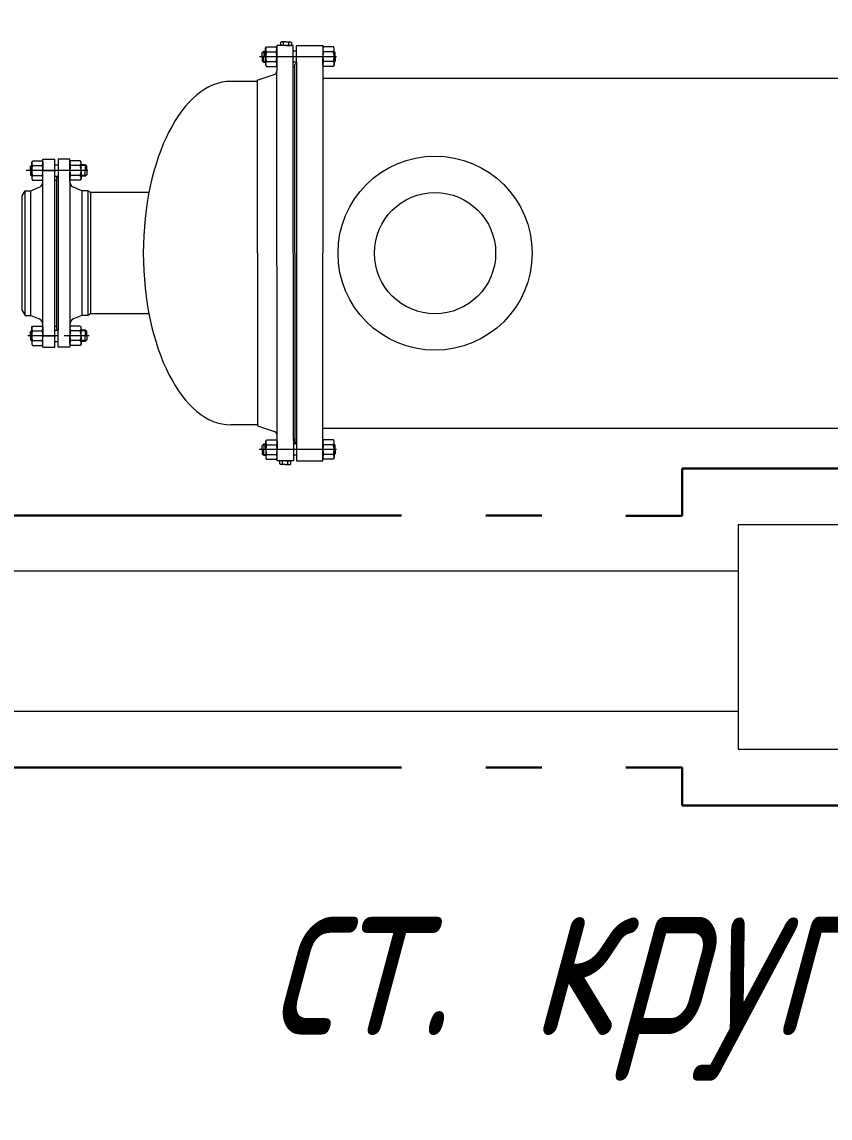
# Model space of a CAD drawing. Header units: millimetres. Extents: x -14296 to 10264, y -13087 to -5602.
# Drawn here: x -3385.08 to -3370.67, y -12698.47 to -12678.94 of the extents above; entities that cross this region are included whole.
import ezdxf
from ezdxf import colors
from ezdxf.entities.mleader import LeaderData, LeaderLine
from ezdxf.math import Vec2, Vec3

# ---------------------------------------------------------------- set-up
doc = ezdxf.new("R2010")
doc.units = ezdxf.units.MM
for name, pattern in [('gost6', [12, 8, -1.5, 1, -1.5]), ('K5LT_AXLED', [19.5, 15, -1.5, 1.5, -1.5]), ('K5LT_BASIC', [0]), ('K5LT_THIN', [0])]:
    doc.linetypes.add(name, pattern=pattern)
for name, color, linetype, lineweight in [('Заземление (Сущ)', 6, 'gost6', 25), ('Линия выноска', 137, 'Continuous', 25), ('Строительный', 251, 'Continuous', 13), ('Текст', 7, 'Continuous', 20), ('Технологическое', 156, 'Continuous', 18)]:
    doc.layers.add(name, color=color, linetype=linetype, lineweight=lineweight)
doc.styles.add('Simplex', font='simplex.shx', dxfattribs={"width": 0.7, "oblique": 15})

# ---------------------------------------------------------------- blocks, each defined once
blk = doc.blocks.new('_DotBlank')
at = {"color": 0, "linetype": 'ByBlock', "lineweight": -2}
blk.add_line((-0.5, 0), (-1, 0), dxfattribs=at)
blk.add_circle((0, 0), 0.5, dxfattribs=at)

msp = doc.modelspace()

# ---------------------------------------------------------------- linework, layer by layer
at = {"layer": 'Заземление (Сущ)', "lineweight": 30}
for p, q in [((-3373.30898, -12687.74014), (-3373.30898, -12686.90087)), ((-3373.30898, -12686.90087), (-3367.30898, -12686.90087)), ((-3422.30898, -12687.72393), (-3373.30898, -12687.74014)), ((-3422.30898, -12692.22393), (-3373.30898, -12692.22393)), ((-3373.30898, -12692.90087), (-3373.30898, -12692.22393)), ((-3367.30898, -12692.90087), (-3373.30898, -12692.90087))]:
    msp.add_line(p, q, dxfattribs=at)
at = {"layer": 'Строительный'}
for p, q in [((-3368.30898, -12687.90087), (-3372.30898, -12687.90087)), ((-3372.30898, -12687.90087), (-3372.30898, -12691.90087)), ((-3416.87016, -12688.72393), (-3372.30898, -12688.72393)), ((-3406.27016, -12688.72393), (-3372.30898, -12688.72393)), ((-3416.87016, -12691.22393), (-3372.30898, -12691.22393)), ((-3372.30898, -12691.90087), (-3368.30898, -12691.90087))]:
    msp.add_line(p, q, dxfattribs=at)
at = {"layer": 'Технологическое', "linetype": 'K5LT_BASIC'}
for p, q in [((-3380.24178, -12679.3612), (-3380.53178, -12679.36139)), ((-3380.53178, -12679.36139), (-3380.53148, -12679.81424)), ((-3380.46872, -12679.30574), (-3380.46889, -12679.36165)), ((-3380.37074, -12679.36195), (-3380.46889, -12679.36165)), ((-3380.45469, -12679.2977), (-3380.46872, -12679.30574)), ((-3380.37054, -12679.29795), (-3380.45469, -12679.2977)), ((-3380.41964, -12679.30589), (-3380.41981, -12679.3618)), ((-3380.37074, -12679.36195), (-3380.27259, -12679.36225)), ((-3380.37054, -12679.29795), (-3380.28639, -12679.29821)), ((-3380.32149, -12679.30618), (-3380.32166, -12679.3621)), ((-3380.28639, -12679.29821), (-3380.27242, -12679.30633)), ((-3380.27242, -12679.30633), (-3380.27259, -12679.36225)), ((-3380.24158, -12679.66136), (-3380.24178, -12679.3612)), ((-3380.18152, -12679.36163), (-3379.71152, -12679.36163)), ((-3380.18152, -12679.66134), (-3380.18152, -12679.36163)), ((-3379.71152, -12679.36163), (-3379.71152, -12683.06163)), ((-3380.79155, -12679.48652), (-3380.76655, -12679.46151)), ((-3380.79153, -12679.56152), (-3380.79155, -12679.48652)), ((-3380.79153, -12679.56152), (-3380.7915, -12679.63652)), ((-3380.76655, -12679.46151), (-3380.73168, -12679.4615)), ((-3380.76655, -12679.46151), (-3380.76653, -12679.56151)), ((-3380.7665, -12679.66151), (-3380.76653, -12679.56151)), ((-3380.73169, -12679.41075), (-3380.71873, -12679.38829)), ((-3380.73165, -12679.5615), (-3380.73169, -12679.41075)), ((-3380.73165, -12679.5615), (-3380.7316, -12679.71225)), ((-3380.71873, -12679.38829), (-3380.54466, -12679.38824)), ((-3380.71871, -12679.47489), (-3380.54464, -12679.47484)), ((-3380.54466, -12679.38824), (-3380.53169, -12679.41069)), ((-3380.53168, -12679.44639), (-3380.53172, -12679.44639)), ((-3380.53169, -12679.41069), (-3380.53165, -12679.56144)), ((-3380.5316, -12679.71219), (-3380.53165, -12679.56144)), ((-3380.39153, -12679.5614), (-3380.39153, -12679.5614)), ((-3380.18153, -12679.46134), (-3380.24171, -12679.46136)), ((-3379.69861, -12679.38799), (-3379.71157, -12679.41045)), ((-3379.71157, -12679.41045), (-3379.71153, -12679.5612)), ((-3379.71156, -12679.44663), (-3379.71152, -12679.44663)), ((-3379.71148, -12679.71195), (-3379.71153, -12679.5612)), ((-3379.52454, -12679.38794), (-3379.69861, -12679.38799)), ((-3379.52452, -12679.47454), (-3379.69859, -12679.47459)), ((-3379.51157, -12679.41039), (-3379.52454, -12679.38794)), ((-3379.51153, -12679.56114), (-3379.51157, -12679.41039)), ((-3379.49155, -12679.48613), (-3379.51155, -12679.46614)), ((-3379.51153, -12679.56114), (-3379.51148, -12679.71189)), ((-3379.49153, -12679.56113), (-3379.49155, -12679.48613)), ((-3379.49153, -12679.56113), (-3379.4915, -12679.63613)), ((-3380.7915, -12679.63652), (-3380.7665, -12679.66151)), ((-3380.7665, -12679.66151), (-3380.73162, -12679.6615)), ((-3380.7316, -12679.71225), (-3380.71863, -12679.7347)), ((-3380.71866, -12679.6481), (-3380.54458, -12679.64805)), ((-3380.71863, -12679.7347), (-3380.54456, -12679.73465)), ((-3380.54456, -12679.73465), (-3380.5316, -12679.71219)), ((-3380.53162, -12679.66144), (-3380.53158, -12679.66144)), ((-3380.18153, -12679.66134), (-3380.24158, -12679.66136)), ((-3380.24152, -12679.7462), (-3380.24158, -12679.66136)), ((-3380.21152, -12679.74618), (-3380.24152, -12679.7462)), ((-3380.23728, -12686.39918), (-3380.24152, -12679.7462)), ((-3380.18152, -12679.67163), (-3380.21152, -12679.70163)), ((-3380.21152, -12679.86618), (-3380.21152, -12679.70163)), ((-3380.18152, -12679.67163), (-3380.18152, -12679.66134)), ((-3380.18152, -12679.66134), (-3380.18152, -12686.4613)), ((-3379.7115, -12679.6612), (-3379.71153, -12679.6612)), ((-3379.69851, -12679.7344), (-3379.71148, -12679.71195)), ((-3379.52446, -12679.64775), (-3379.69853, -12679.6478)), ((-3379.52444, -12679.73435), (-3379.69851, -12679.7344)), ((-3379.51148, -12679.71189), (-3379.52444, -12679.73435)), ((-3379.4915, -12679.63613), (-3379.5115, -12679.65614)), ((-3380.88137, -12679.98162), (-3380.5793, -12679.88068)), ((-3380.52695, -12686.76139), (-3380.53148, -12679.81424)), ((-3380.21152, -12683.06163), (-3380.21152, -12679.86616)), ((-3380.21152, -12679.86618), (-3380.21152, -12679.86616)), ((-3379.71152, -12679.94163), (-3360.71152, -12679.94163)), ((-3380.87936, -12680.00162), (-3381.35152, -12680.00162)), ((-3380.88137, -12679.98162), (-3380.87736, -12686.14162)), ((-3384.92152, -12681.51413), (-3384.90152, -12681.49413)), ((-3384.92152, -12681.51413), (-3384.90152, -12681.49413)), ((-3384.92152, -12681.58913), (-3384.92152, -12681.51413)), ((-3384.92152, -12681.58913), (-3384.92152, -12681.51413)), ((-3384.90152, -12681.43838), (-3384.88856, -12681.41593)), ((-3384.90152, -12681.43838), (-3384.88856, -12681.41593)), ((-3384.90152, -12681.58913), (-3384.90152, -12681.43838)), ((-3384.90152, -12681.58913), (-3384.90152, -12681.43838)), ((-3384.88856, -12681.41593), (-3384.71449, -12681.41593)), ((-3384.88856, -12681.41593), (-3384.71449, -12681.41593)), ((-3384.88856, -12681.50253), (-3384.71449, -12681.50253)), ((-3384.88856, -12681.50253), (-3384.71449, -12681.50253)), ((-3384.71449, -12681.41593), (-3384.70152, -12681.43838)), ((-3384.71449, -12681.41593), (-3384.70152, -12681.43838)), ((-3384.70152, -12684.73663), (-3384.70152, -12681.38663)), ((-3384.70152, -12681.38663), (-3384.49152, -12681.38663)), ((-3384.70152, -12681.43838), (-3384.70152, -12681.58913)), ((-3384.70152, -12681.43838), (-3384.70152, -12681.58913)), ((-3384.49152, -12684.73663), (-3384.49152, -12681.38663)), ((-3384.49152, -12681.48913), (-3384.43152, -12681.48913)), ((-3384.49152, -12681.48913), (-3384.43152, -12681.48913)), ((-3384.22152, -12681.38663), (-3384.43152, -12681.38663)), ((-3384.43152, -12681.38663), (-3384.43152, -12684.43163)), ((-3384.22152, -12681.79163), (-3384.22152, -12681.38663)), ((-3384.20856, -12681.41593), (-3384.22152, -12681.43838)), ((-3384.20856, -12681.41593), (-3384.22152, -12681.43838)), ((-3384.22152, -12681.43838), (-3384.22152, -12681.58913)), ((-3384.22152, -12681.43838), (-3384.22152, -12681.58913)), ((-3384.03449, -12681.41593), (-3384.20856, -12681.41593)), ((-3384.03449, -12681.41593), (-3384.20856, -12681.41593)), ((-3384.03449, -12681.50253), (-3384.20856, -12681.50253)), ((-3384.03449, -12681.50253), (-3384.20856, -12681.50253)), ((-3384.02152, -12681.43838), (-3384.03449, -12681.41593)), ((-3384.02152, -12681.43838), (-3384.03449, -12681.41593)), ((-3384.02152, -12681.58913), (-3384.02152, -12681.43838)), ((-3384.02152, -12681.58913), (-3384.02152, -12681.43838)), ((-3383.94652, -12681.48913), (-3384.02152, -12681.48913)), ((-3383.94652, -12681.48913), (-3384.02152, -12681.48913)), ((-3383.92152, -12681.51413), (-3383.94652, -12681.48913)), ((-3383.94652, -12681.48913), (-3383.94652, -12681.58913)), ((-3383.92152, -12681.51413), (-3383.94652, -12681.48913)), ((-3383.94652, -12681.48913), (-3383.94652, -12681.58913)), ((-3383.92152, -12681.58913), (-3383.92152, -12681.51413)), ((-3383.92152, -12681.58913), (-3383.92152, -12681.51413)), ((-3384.92152, -12681.58913), (-3384.92152, -12681.66413)), ((-3384.92152, -12681.58913), (-3384.92152, -12681.66413)), ((-3384.92152, -12681.66413), (-3384.90152, -12681.68413)), ((-3384.92152, -12681.66413), (-3384.90152, -12681.68413)), ((-3384.90152, -12681.58913), (-3384.90152, -12681.73988)), ((-3384.90152, -12681.58913), (-3384.90152, -12681.73988)), ((-3384.88856, -12681.67574), (-3384.71449, -12681.67574)), ((-3384.88856, -12681.67574), (-3384.71449, -12681.67574)), ((-3384.70152, -12681.73988), (-3384.70152, -12681.58913)), ((-3384.70152, -12681.73988), (-3384.70152, -12681.58913)), ((-3384.49152, -12681.68913), (-3384.43152, -12681.68913)), ((-3384.49152, -12681.68913), (-3384.43152, -12681.68913)), ((-3384.43152, -12681.69163), (-3384.46152, -12681.72163)), ((-3384.46152, -12681.72163), (-3384.46152, -12681.76163)), ((-3384.43152, -12681.68913), (-3384.43152, -12681.69163)), ((-3384.22152, -12681.73988), (-3384.22152, -12681.58913)), ((-3384.22152, -12681.73988), (-3384.22152, -12681.58913)), ((-3384.03449, -12681.67574), (-3384.20856, -12681.67574)), ((-3384.03449, -12681.67574), (-3384.20856, -12681.67574)), ((-3384.02152, -12681.58913), (-3384.02152, -12681.73988)), ((-3384.02152, -12681.58913), (-3384.02152, -12681.73988)), ((-3383.94652, -12681.68913), (-3384.02152, -12681.68913)), ((-3383.94652, -12681.68913), (-3384.02152, -12681.68913)), ((-3383.94652, -12681.68913), (-3383.94652, -12681.58913)), ((-3383.94652, -12681.68913), (-3383.94652, -12681.58913)), ((-3383.92152, -12681.66413), (-3383.94652, -12681.68913)), ((-3383.92152, -12681.66413), (-3383.94652, -12681.68913)), ((-3383.92152, -12681.58913), (-3383.92152, -12681.66413)), ((-3383.92152, -12681.58913), (-3383.92152, -12681.66413)), ((-3384.91752, -12681.95163), (-3384.76614, -12681.88856)), ((-3384.90152, -12681.73988), (-3384.88856, -12681.76234)), ((-3384.90152, -12681.73988), (-3384.88856, -12681.76234)), ((-3384.88856, -12681.76234), (-3384.71449, -12681.76234)), ((-3384.88856, -12681.76234), (-3384.71449, -12681.76234)), ((-3384.71449, -12681.76234), (-3384.70152, -12681.73988)), ((-3384.71449, -12681.76234), (-3384.70152, -12681.73988)), ((-3384.49152, -12681.76163), (-3384.46152, -12681.76163)), ((-3384.46152, -12681.76163), (-3384.46152, -12684.25163)), ((-3384.20856, -12681.76234), (-3384.22152, -12681.73988)), ((-3384.20856, -12681.76234), (-3384.22152, -12681.73988)), ((-3384.22152, -12681.79163), (-3384.22152, -12684.73663)), ((-3384.03449, -12681.76234), (-3384.20856, -12681.76234)), ((-3384.03449, -12681.76234), (-3384.20856, -12681.76234)), ((-3384.00553, -12681.95163), (-3384.15691, -12681.88856)), ((-3384.02152, -12681.73988), (-3384.03449, -12681.76234)), ((-3384.02152, -12681.73988), (-3384.03449, -12681.76234)), ((-3385.07152, -12682.04163), (-3385.01956, -12681.95163)), ((-3385.07152, -12684.08163), (-3385.07152, -12682.04163)), ((-3385.01956, -12681.95163), (-3384.91752, -12681.95163)), ((-3385.01956, -12684.17163), (-3385.01956, -12681.95163)), ((-3384.91752, -12684.17163), (-3384.91752, -12681.95163)), ((-3383.90349, -12681.95163), (-3384.00553, -12681.95163)), ((-3384.00553, -12681.95163), (-3384.00553, -12684.17163)), ((-3383.85152, -12681.98163), (-3383.90349, -12681.95163)), ((-3383.90349, -12681.95163), (-3383.90349, -12684.17163)), ((-3383.85152, -12681.98163), (-3383.85152, -12684.14163)), ((-3382.81113, -12681.98163), (-3383.85152, -12681.98163)), ((-3383.85152, -12682.04163), (-3383.85152, -12684.08163)), ((-3380.21152, -12683.06163), (-3380.21152, -12686.37619)), ((-3379.71152, -12684.98813), (-3379.71152, -12683.06163)), ((-3385.07152, -12684.08163), (-3385.01956, -12684.17163)), ((-3385.01956, -12684.17163), (-3384.91752, -12684.17163)), ((-3384.91752, -12684.17163), (-3384.76614, -12684.23471)), ((-3384.46152, -12684.23471), (-3384.46152, -12684.40163)), ((-3384.00553, -12684.17163), (-3384.15691, -12684.23471)), ((-3383.90349, -12684.17163), (-3384.00553, -12684.17163)), ((-3383.85152, -12684.14163), (-3383.90349, -12684.17163)), ((-3382.81113, -12684.14163), (-3383.85152, -12684.14163)), ((-3384.92152, -12684.45913), (-3384.90152, -12684.43913)), ((-3384.92152, -12684.45913), (-3384.90152, -12684.43913)), ((-3384.90152, -12684.38338), (-3384.88856, -12684.36093)), ((-3384.90152, -12684.38338), (-3384.88856, -12684.36093)), ((-3384.90152, -12684.53413), (-3384.90152, -12684.38338)), ((-3384.90152, -12684.53413), (-3384.90152, -12684.38338)), ((-3384.88856, -12684.36093), (-3384.71449, -12684.36093)), ((-3384.88856, -12684.36093), (-3384.71449, -12684.36093)), ((-3384.88856, -12684.44753), (-3384.71449, -12684.44753)), ((-3384.88856, -12684.44753), (-3384.71449, -12684.44753)), ((-3384.71449, -12684.36093), (-3384.70152, -12684.38338)), ((-3384.71449, -12684.36093), (-3384.70152, -12684.38338)), ((-3384.70152, -12684.38338), (-3384.70152, -12684.53413)), ((-3384.70152, -12684.38338), (-3384.70152, -12684.53413)), ((-3384.49152, -12684.36163), (-3384.46152, -12684.36163)), ((-3384.49152, -12684.43413), (-3384.43152, -12684.43413)), ((-3384.49152, -12684.43413), (-3384.43152, -12684.43413)), ((-3384.43152, -12684.43163), (-3384.46152, -12684.40163)), ((-3384.43152, -12684.43413), (-3384.43152, -12684.43163)), ((-3384.43152, -12684.73663), (-3384.43152, -12684.43413)), ((-3384.20856, -12684.36093), (-3384.22152, -12684.38338)), ((-3384.20856, -12684.36093), (-3384.22152, -12684.38338)), ((-3384.22152, -12684.38338), (-3384.22152, -12684.53413)), ((-3384.22152, -12684.38338), (-3384.22152, -12684.53413)), ((-3384.03449, -12684.36093), (-3384.20856, -12684.36093)), ((-3384.03449, -12684.36093), (-3384.20856, -12684.36093)), ((-3384.03449, -12684.44753), (-3384.20856, -12684.44753)), ((-3384.03449, -12684.44753), (-3384.20856, -12684.44753)), ((-3384.02152, -12684.38338), (-3384.03449, -12684.36093)), ((-3384.02152, -12684.38338), (-3384.03449, -12684.36093)), ((-3384.02152, -12684.53413), (-3384.02152, -12684.38338)), ((-3384.02152, -12684.53413), (-3384.02152, -12684.38338)), ((-3383.94652, -12684.43413), (-3384.02152, -12684.43413)), ((-3383.94652, -12684.43413), (-3384.02152, -12684.43413)), ((-3383.92152, -12684.45913), (-3383.94652, -12684.43413)), ((-3383.94652, -12684.43413), (-3383.94652, -12684.53413)), ((-3383.92152, -12684.45913), (-3383.94652, -12684.43413)), ((-3383.94652, -12684.43413), (-3383.94652, -12684.53413)), ((-3384.92152, -12684.53413), (-3384.92152, -12684.45913)), ((-3384.92152, -12684.53413), (-3384.92152, -12684.45913)), ((-3384.92152, -12684.53413), (-3384.92152, -12684.60913)), ((-3384.92152, -12684.53413), (-3384.92152, -12684.60913)), ((-3384.92152, -12684.60913), (-3384.90152, -12684.62913)), ((-3384.92152, -12684.60913), (-3384.90152, -12684.62913)), ((-3384.90152, -12684.53413), (-3384.90152, -12684.68488)), ((-3384.90152, -12684.53413), (-3384.90152, -12684.68488)), ((-3384.88856, -12684.62074), (-3384.71449, -12684.62074)), ((-3384.88856, -12684.62074), (-3384.71449, -12684.62074)), ((-3384.70152, -12684.68488), (-3384.70152, -12684.53413)), ((-3384.70152, -12684.68488), (-3384.70152, -12684.53413)), ((-3384.49152, -12684.63413), (-3384.43152, -12684.63413)), ((-3384.49152, -12684.63413), (-3384.43152, -12684.63413)), ((-3384.22152, -12684.68488), (-3384.22152, -12684.53413)), ((-3384.22152, -12684.68488), (-3384.22152, -12684.53413)), ((-3384.03449, -12684.62074), (-3384.20856, -12684.62074)), ((-3384.03449, -12684.62074), (-3384.20856, -12684.62074)), ((-3384.02152, -12684.53413), (-3384.02152, -12684.68488)), ((-3384.02152, -12684.53413), (-3384.02152, -12684.68488)), ((-3383.94652, -12684.63413), (-3384.02152, -12684.63413)), ((-3383.94652, -12684.63413), (-3384.02152, -12684.63413)), ((-3383.94652, -12684.63413), (-3383.94652, -12684.53413)), ((-3383.94652, -12684.63413), (-3383.94652, -12684.53413)), ((-3383.92152, -12684.60913), (-3383.94652, -12684.63413)), ((-3383.92152, -12684.60913), (-3383.94652, -12684.63413)), ((-3383.92152, -12684.53413), (-3383.92152, -12684.45913)), ((-3383.92152, -12684.53413), (-3383.92152, -12684.45913)), ((-3383.92152, -12684.53413), (-3383.92152, -12684.60913)), ((-3383.92152, -12684.53413), (-3383.92152, -12684.60913)), ((-3384.90152, -12684.68488), (-3384.88856, -12684.70734)), ((-3384.90152, -12684.68488), (-3384.88856, -12684.70734)), ((-3384.88856, -12684.70734), (-3384.71449, -12684.70734)), ((-3384.88856, -12684.70734), (-3384.71449, -12684.70734)), ((-3384.71449, -12684.70734), (-3384.70152, -12684.68488)), ((-3384.71449, -12684.70734), (-3384.70152, -12684.68488)), ((-3384.70152, -12684.73663), (-3384.49152, -12684.73663)), ((-3384.22152, -12684.73663), (-3384.43152, -12684.73663)), ((-3384.20856, -12684.70734), (-3384.22152, -12684.68488)), ((-3384.20856, -12684.70734), (-3384.22152, -12684.68488)), ((-3384.03449, -12684.70734), (-3384.20856, -12684.70734)), ((-3384.03449, -12684.70734), (-3384.20856, -12684.70734)), ((-3384.02152, -12684.68488), (-3384.03449, -12684.70734)), ((-3384.02152, -12684.68488), (-3384.03449, -12684.70734)), ((-3379.71152, -12686.76163), (-3379.71152, -12684.98813)), ((-3380.87936, -12686.12162), (-3381.35152, -12686.12162)), ((-3380.87736, -12686.14162), (-3380.57515, -12686.24217)), ((-3379.71152, -12686.18163), (-3361.40936, -12686.18163)), ((-3380.72713, -12686.41071), (-3380.71417, -12686.38825)), ((-3380.72713, -12686.41071), (-3380.71417, -12686.38825)), ((-3380.71417, -12686.38825), (-3380.5401, -12686.3882)), ((-3380.71417, -12686.38825), (-3380.5401, -12686.3882)), ((-3380.5401, -12686.3882), (-3380.52713, -12686.41065)), ((-3380.5401, -12686.3882), (-3380.52713, -12686.41065)), ((-3380.21152, -12686.37619), (-3380.23721, -12686.3762)), ((-3380.23721, -12686.3762), (-3380.23715, -12686.46131)), ((-3380.21152, -12686.37616), (-3380.21152, -12686.42163)), ((-3379.69861, -12686.38795), (-3379.71157, -12686.41041)), ((-3379.69861, -12686.38795), (-3379.71157, -12686.41041)), ((-3379.52454, -12686.3879), (-3379.69861, -12686.38795)), ((-3379.52454, -12686.3879), (-3379.69861, -12686.38795)), ((-3379.51157, -12686.41035), (-3379.52454, -12686.3879)), ((-3379.51157, -12686.41035), (-3379.52454, -12686.3879)), ((-3380.79155, -12686.48648), (-3380.76655, -12686.46147)), ((-3380.79155, -12686.48648), (-3380.76655, -12686.46147)), ((-3380.79153, -12686.56148), (-3380.79155, -12686.48648)), ((-3380.79152, -12686.56148), (-3380.79155, -12686.48648)), ((-3380.79153, -12686.56148), (-3380.7915, -12686.63648)), ((-3380.79152, -12686.56148), (-3380.7915, -12686.63648)), ((-3380.76655, -12686.46147), (-3380.72712, -12686.46146)), ((-3380.76655, -12686.46147), (-3380.72711, -12686.46146)), ((-3380.76655, -12686.46147), (-3380.76653, -12686.56147)), ((-3380.76655, -12686.46147), (-3380.76652, -12686.56147)), ((-3380.7665, -12686.66147), (-3380.76653, -12686.56147)), ((-3380.76649, -12686.66147), (-3380.76652, -12686.56147)), ((-3380.72709, -12686.56146), (-3380.72713, -12686.41071)), ((-3380.72708, -12686.56146), (-3380.72713, -12686.41071)), ((-3380.72709, -12686.56146), (-3380.72704, -12686.71221)), ((-3380.72708, -12686.56146), (-3380.72704, -12686.71221)), ((-3380.71415, -12686.47485), (-3380.54008, -12686.4748)), ((-3380.71415, -12686.47485), (-3380.54007, -12686.4748)), ((-3380.52712, -12686.44639), (-3380.52716, -12686.44639)), ((-3380.52713, -12686.41065), (-3380.52709, -12686.5614)), ((-3380.52713, -12686.41065), (-3380.52708, -12686.5614)), ((-3380.52704, -12686.71215), (-3380.52709, -12686.5614)), ((-3380.52704, -12686.71215), (-3380.52708, -12686.5614)), ((-3380.39153, -12686.56136), (-3380.39153, -12686.56159)), ((-3380.39152, -12686.56136), (-3380.39152, -12686.56159)), ((-3380.18153, -12686.4613), (-3380.23715, -12686.46131)), ((-3380.18152, -12686.4613), (-3380.23715, -12686.46131)), ((-3380.23715, -12686.46131), (-3380.23695, -12686.7612)), ((-3380.18152, -12686.45163), (-3380.21152, -12686.42163)), ((-3380.18152, -12686.45163), (-3380.18152, -12686.6613)), ((-3380.18152, -12686.56131), (-3380.18152, -12686.56185)), ((-3379.89153, -12686.56121), (-3379.89153, -12686.56131)), ((-3379.89152, -12686.56121), (-3379.89152, -12686.56131)), ((-3379.71157, -12686.41041), (-3379.71153, -12686.56116)), ((-3379.71157, -12686.41041), (-3379.71152, -12686.56116)), ((-3379.71156, -12686.44663), (-3379.71152, -12686.44663)), ((-3379.71148, -12686.71191), (-3379.71153, -12686.56116)), ((-3379.71148, -12686.71191), (-3379.71152, -12686.56116)), ((-3379.52452, -12686.4745), (-3379.69859, -12686.47455)), ((-3379.52451, -12686.4745), (-3379.69859, -12686.47455)), ((-3379.51153, -12686.5611), (-3379.51157, -12686.41035)), ((-3379.51152, -12686.5611), (-3379.51157, -12686.41035)), ((-3379.49155, -12686.48609), (-3379.51155, -12686.4661)), ((-3379.49155, -12686.48609), (-3379.51155, -12686.4661)), ((-3379.51153, -12686.5611), (-3379.51148, -12686.71185)), ((-3379.51152, -12686.5611), (-3379.51148, -12686.71185)), ((-3379.49153, -12686.56109), (-3379.49155, -12686.48609)), ((-3379.49152, -12686.56109), (-3379.49155, -12686.48609)), ((-3379.49153, -12686.56109), (-3379.4915, -12686.63609)), ((-3379.49152, -12686.56109), (-3379.4915, -12686.63609)), ((-3380.7915, -12686.63648), (-3380.7665, -12686.66147)), ((-3380.7915, -12686.63648), (-3380.76649, -12686.66147)), ((-3380.7665, -12686.66147), (-3380.72706, -12686.66146)), ((-3380.76649, -12686.66147), (-3380.72705, -12686.66146)), ((-3380.72704, -12686.71221), (-3380.71407, -12686.73466)), ((-3380.72704, -12686.71221), (-3380.71407, -12686.73466)), ((-3380.7141, -12686.64806), (-3380.54002, -12686.64801)), ((-3380.71409, -12686.64806), (-3380.54002, -12686.64801)), ((-3380.71407, -12686.73466), (-3380.54, -12686.73461)), ((-3380.71407, -12686.73466), (-3380.54, -12686.73461)), ((-3380.54, -12686.73461), (-3380.52704, -12686.71215)), ((-3380.54, -12686.73461), (-3380.52704, -12686.71215)), ((-3380.52705, -12686.6614), (-3380.52702, -12686.6614)), ((-3380.23695, -12686.7612), (-3380.52695, -12686.76139)), ((-3380.4801, -12686.81721), (-3380.4801, -12686.7613)), ((-3380.38195, -12686.7613), (-3380.4801, -12686.7613)), ((-3380.43103, -12686.81721), (-3380.43103, -12686.7613)), ((-3380.38195, -12686.7613), (-3380.2838, -12686.7613)), ((-3380.33288, -12686.81721), (-3380.33288, -12686.7613)), ((-3380.2838, -12686.81721), (-3380.2838, -12686.7613)), ((-3380.18153, -12686.6613), (-3380.23702, -12686.66131)), ((-3380.18152, -12686.6613), (-3380.23702, -12686.66131)), ((-3380.18152, -12686.6613), (-3380.18152, -12686.76163)), ((-3380.18152, -12686.76163), (-3379.71152, -12686.76163)), ((-3379.7115, -12686.66116), (-3379.71153, -12686.66116)), ((-3379.71149, -12686.66116), (-3379.71152, -12686.66116)), ((-3379.69851, -12686.73436), (-3379.71148, -12686.71191)), ((-3379.69851, -12686.73436), (-3379.71148, -12686.71191)), ((-3379.52446, -12686.6477), (-3379.69853, -12686.64776)), ((-3379.52446, -12686.64771), (-3379.69853, -12686.64776)), ((-3379.52444, -12686.73431), (-3379.69851, -12686.73436)), ((-3379.52444, -12686.73431), (-3379.69851, -12686.73436)), ((-3379.51148, -12686.71185), (-3379.52444, -12686.73431)), ((-3379.51148, -12686.71185), (-3379.52444, -12686.73431)), ((-3379.4915, -12686.63609), (-3379.5115, -12686.6561)), ((-3379.4915, -12686.63609), (-3379.5115, -12686.6561)), ((-3380.4661, -12686.8253), (-3380.4801, -12686.81721)), ((-3380.38195, -12686.8253), (-3380.4661, -12686.8253)), ((-3380.38195, -12686.8253), (-3380.2978, -12686.8253)), ((-3380.2978, -12686.8253), (-3380.2838, -12686.81721))]:
    msp.add_line(p, q, dxfattribs=at)
at = {"layer": 'Технологическое', "linetype": 'K5LT_AXLED'}
for p, q in [((-3379.47039, -12679.56111), (-3380.84143, -12679.56153)), ((-3383.90349, -12681.58663), (-3384.99726, -12681.58663)), ((-3384.72152, -12681.58663), (-3384.47152, -12681.58663)), ((-3384.43152, -12684.53663), (-3384.97048, -12684.53663)), ((-3384.72152, -12684.53663), (-3384.47152, -12684.53663)), ((-3383.87761, -12684.53663), (-3384.32152, -12684.53663)), ((-3379.47014, -12686.56107), (-3380.84659, -12686.56185))]:
    msp.add_line(p, q, dxfattribs=at)
at = {"layer": 'Технологическое', "linetype": 'K5LT_THIN'}
for p, q in [((-3380.78009, -12679.47505), (-3380.73167, -12679.47504)), ((-3379.50301, -12679.47467), (-3379.51155, -12679.47468)), ((-3380.78004, -12679.64798), (-3380.73162, -12679.64796)), ((-3380.53162, -12679.6479), (-3380.53159, -12679.6479)), ((-3379.7115, -12679.64766), (-3379.71153, -12679.64766)), ((-3379.50296, -12679.6476), (-3379.5115, -12679.6476)), ((-3384.91006, -12681.50267), (-3384.90152, -12681.50267)), ((-3384.91006, -12681.50267), (-3384.90152, -12681.50267)), ((-3383.93299, -12681.50267), (-3384.02152, -12681.50267)), ((-3383.93299, -12681.50267), (-3384.02152, -12681.50267)), ((-3384.91006, -12681.6756), (-3384.90152, -12681.6756)), ((-3384.91006, -12681.6756), (-3384.90152, -12681.6756)), ((-3383.93299, -12681.6756), (-3384.02152, -12681.6756)), ((-3383.93299, -12681.6756), (-3384.02152, -12681.6756)), ((-3384.91006, -12684.44767), (-3384.90152, -12684.44767)), ((-3384.91006, -12684.44767), (-3384.90152, -12684.44767)), ((-3383.93299, -12684.44767), (-3384.02152, -12684.44767)), ((-3383.93299, -12684.44767), (-3384.02152, -12684.44767)), ((-3384.91006, -12684.6206), (-3384.90152, -12684.6206)), ((-3384.91006, -12684.6206), (-3384.90152, -12684.6206)), ((-3383.93299, -12684.6206), (-3384.02152, -12684.6206)), ((-3383.93299, -12684.6206), (-3384.02152, -12684.6206)), ((-3380.78009, -12686.47501), (-3380.72711, -12686.475)), ((-3380.78009, -12686.47501), (-3380.72711, -12686.475)), ((-3379.50301, -12686.47463), (-3379.51155, -12686.47464)), ((-3379.50301, -12686.47463), (-3379.51155, -12686.47464)), ((-3380.78004, -12686.64794), (-3380.72706, -12686.64792)), ((-3380.78004, -12686.64794), (-3380.72706, -12686.64792)), ((-3380.52706, -12686.64786), (-3380.52703, -12686.64786)), ((-3379.7115, -12686.64762), (-3379.71152, -12686.64762)), ((-3379.50296, -12686.64756), (-3379.5115, -12686.64756)), ((-3379.50296, -12686.64756), (-3379.5115, -12686.64756))]:
    msp.add_line(p, q, dxfattribs=at)
at = {"layer": 'Технологическое', "linetype": 'K5LT_BASIC'}
for radius in [1.73, 1.08]:
    msp.add_circle((-3377.71152, -12683.06163), radius, dxfattribs=at)
for centre, radius, start, end in [((-3380.44411, -12679.33852), 0.04079, 53.131339, 115.548337), ((-3380.37101, -12679.45097), 0.15302, 89.82629, 108.531652), ((-3380.37101, -12679.45097), 0.15302, 71.120929, 89.82629), ((-3380.29722, -12679.33896), 0.04079, 64.104243, 126.521242), ((-3380.65136, -12679.43112), 0.08033, 156.838751, 213.025872), ((-3380.43591, -12679.56141), 0.29573, 162.989009, 180.016986), ((-3380.43591, -12679.56141), 0.29573, 180.016986, 197.044963), ((-3380.61201, -12679.4311), 0.08033, 327.00809, 23.195223), ((-3380.82738, -12679.56153), 0.29573, 0.016986, 17.044963), ((-3380.82738, -12679.56153), 0.29573, 342.989009, 0.016986), ((-3379.63124, -12679.43081), 0.08033, 156.838748, 213.025881), ((-3379.41579, -12679.56111), 0.29573, 162.989009, 180.016986), ((-3379.41579, -12679.56111), 0.29573, 180.016986, 197.044963), ((-3379.59189, -12679.4308), 0.08033, 327.0081, 23.195221), ((-3379.80726, -12679.56123), 0.29573, 0.016986, 17.044963), ((-3379.80726, -12679.56123), 0.29573, 342.989009, 0.016986), ((-3380.65128, -12679.69184), 0.08033, 147.0081, 203.195221), ((-3380.61193, -12679.69183), 0.08033, 336.838748, 33.025881), ((-3379.63116, -12679.69154), 0.08033, 147.00809, 203.195223), ((-3379.59181, -12679.69152), 0.08033, 336.838751, 33.025872), ((-3380.60148, -12679.81429), 0.07, 288.477325, 0.037325), ((-3384.8212, -12681.45877), 0.08033, 156.821765, 213.008886), ((-3384.8212, -12681.45877), 0.08033, 156.821765, 213.008886), ((-3384.60579, -12681.58913), 0.29573, 162.972023, 180), ((-3384.60579, -12681.58913), 0.29573, 162.972023, 180), ((-3384.78185, -12681.45877), 0.08033, 326.991104, 23.178237), ((-3384.78185, -12681.45877), 0.08033, 326.991104, 23.178237), ((-3384.99726, -12681.58913), 0.29573, 0, 17.027977), ((-3384.99726, -12681.58913), 0.29573, 0, 17.027977), ((-3384.1412, -12681.45877), 0.08033, 156.821763, 213.008896), ((-3384.1412, -12681.45877), 0.08033, 156.821763, 213.008896), ((-3383.92579, -12681.58913), 0.29573, 162.972023, 180), ((-3383.92579, -12681.58913), 0.29573, 162.972023, 180), ((-3384.10185, -12681.45877), 0.08033, 326.991114, 23.178235), ((-3384.10185, -12681.45877), 0.08033, 326.991114, 23.178235), ((-3384.31726, -12681.58913), 0.29573, 0, 17.027977), ((-3384.31726, -12681.58913), 0.29573, 0, 17.027977), ((-3384.8212, -12681.7195), 0.08033, 146.991114, 203.178235), ((-3384.8212, -12681.71949), 0.08033, 146.991114, 203.178235), ((-3384.60579, -12681.58913), 0.29573, 180, 197.027977), ((-3384.60579, -12681.58913), 0.29573, 180, 197.027977), ((-3384.99726, -12681.58913), 0.29573, 342.972023, 0), ((-3384.99726, -12681.58913), 0.29573, 342.972023, 0), ((-3384.78185, -12681.7195), 0.08033, 336.821763, 33.008896), ((-3384.78185, -12681.71949), 0.08033, 336.821763, 33.008896), ((-3384.1412, -12681.7195), 0.08033, 146.991104, 203.178237), ((-3384.1412, -12681.71949), 0.08033, 146.991104, 203.178237), ((-3383.92579, -12681.58913), 0.29573, 180, 197.027977), ((-3383.92579, -12681.58913), 0.29573, 180, 197.027977), ((-3384.31726, -12681.58913), 0.29573, 342.972023, 0), ((-3384.31726, -12681.58913), 0.29573, 342.972023, 0), ((-3384.10185, -12681.7195), 0.08033, 336.821765, 33.008886), ((-3384.10185, -12681.71949), 0.08033, 336.821765, 33.008886), ((-3384.80652, -12681.79163), 0.105, 292.619995, 0), ((-3384.11652, -12681.79163), 0.105, 180, 247.380005), ((-3384.80652, -12684.33163), 0.105, 0, 67.380005), ((-3384.11652, -12684.33163), 0.105, 112.619995, 180), ((-3384.8212, -12684.40377), 0.08033, 156.821765, 213.008886), ((-3384.8212, -12684.40377), 0.08033, 156.821765, 213.008886), ((-3384.60579, -12684.53413), 0.29573, 162.972023, 180), ((-3384.60579, -12684.53413), 0.29573, 162.972023, 180), ((-3384.78185, -12684.40377), 0.08033, 326.991104, 23.178237), ((-3384.78185, -12684.40377), 0.08033, 326.991104, 23.178237), ((-3384.99726, -12684.53413), 0.29573, 0, 17.027977), ((-3384.99726, -12684.53413), 0.29573, 0, 17.027977), ((-3384.1412, -12684.40377), 0.08033, 156.821763, 213.008896), ((-3384.1412, -12684.40377), 0.08033, 156.821763, 213.008896), ((-3383.92579, -12684.53413), 0.29573, 162.972023, 180), ((-3383.92579, -12684.53413), 0.29573, 162.972023, 180), ((-3384.10185, -12684.40377), 0.08033, 326.991114, 23.178235), ((-3384.10185, -12684.40377), 0.08033, 326.991114, 23.178235), ((-3384.31726, -12684.53413), 0.29573, 0, 17.027977), ((-3384.31726, -12684.53413), 0.29573, 0, 17.027977), ((-3384.8212, -12684.6645), 0.08033, 146.991114, 203.178235), ((-3384.8212, -12684.66449), 0.08033, 146.991114, 203.178235), ((-3384.60579, -12684.53413), 0.29573, 180, 197.027977), ((-3384.60579, -12684.53413), 0.29573, 180, 197.027977), ((-3384.99726, -12684.53413), 0.29573, 342.972023, 0), ((-3384.99726, -12684.53413), 0.29573, 342.972023, 0), ((-3384.78185, -12684.6645), 0.08033, 336.821763, 33.008896), ((-3384.78185, -12684.66449), 0.08033, 336.821763, 33.008896), ((-3384.1412, -12684.6645), 0.08033, 146.991104, 203.178237), ((-3384.1412, -12684.66449), 0.08033, 146.991104, 203.178237), ((-3383.92579, -12684.53413), 0.29573, 180, 197.027977), ((-3383.92579, -12684.53413), 0.29573, 180, 197.027977), ((-3384.31726, -12684.53413), 0.29573, 342.972023, 0), ((-3384.31726, -12684.53413), 0.29573, 342.972023, 0), ((-3384.10185, -12684.6645), 0.08033, 336.821765, 33.008886), ((-3384.10185, -12684.66449), 0.08033, 336.821765, 33.008886), ((-3380.6468, -12686.43107), 0.08033, 156.838751, 213.025872), ((-3380.6468, -12686.43107), 0.08033, 156.838751, 213.025872), ((-3380.59725, -12686.30859), 0.07, 0.037325, 71.597325), ((-3380.60745, -12686.43106), 0.08033, 327.00809, 23.195223), ((-3380.60745, -12686.43106), 0.08033, 327.00809, 23.195223), ((-3379.63124, -12686.43077), 0.08033, 156.838748, 213.025881), ((-3379.63124, -12686.43077), 0.08033, 156.838748, 213.025881), ((-3379.59189, -12686.43076), 0.08033, 327.0081, 23.195221), ((-3379.59189, -12686.43076), 0.08033, 327.0081, 23.195221), ((-3380.43135, -12686.56137), 0.29573, 162.989009, 180.016986), ((-3380.43135, -12686.56137), 0.29573, 180.016986, 197.044963), ((-3380.43135, -12686.56137), 0.29573, 162.989009, 180.016986), ((-3380.43135, -12686.56137), 0.29573, 180.016986, 197.044963), ((-3380.82282, -12686.56149), 0.29573, 0.016986, 17.044963), ((-3380.82282, -12686.56149), 0.29573, 0.016986, 17.044963), ((-3380.82282, -12686.56149), 0.29573, 342.989009, 0.016986), ((-3380.82282, -12686.56149), 0.29573, 342.989009, 0.016986), ((-3379.41579, -12686.56107), 0.29573, 162.989009, 180.016986), ((-3379.41579, -12686.56107), 0.29573, 180.016986, 197.044963), ((-3379.41579, -12686.56107), 0.29573, 162.989009, 180.016986), ((-3379.41579, -12686.56107), 0.29573, 180.016986, 197.044963), ((-3379.80726, -12686.56119), 0.29573, 0.016986, 17.044963), ((-3379.80726, -12686.56119), 0.29573, 0.016986, 17.044963), ((-3379.80726, -12686.56119), 0.29573, 342.989009, 0.016986), ((-3379.80726, -12686.56119), 0.29573, 342.989009, 0.016986), ((-3380.64672, -12686.6918), 0.08033, 147.0081, 203.195221), ((-3380.64672, -12686.6918), 0.08033, 147.0081, 203.195221), ((-3380.60737, -12686.69179), 0.08033, 336.838748, 33.025881), ((-3380.60737, -12686.69179), 0.08033, 336.838748, 33.025881), ((-3379.63116, -12686.6915), 0.08033, 147.00809, 203.195223), ((-3379.63116, -12686.6915), 0.08033, 147.00809, 203.195223), ((-3379.59181, -12686.69148), 0.08033, 336.838751, 33.025872), ((-3379.59181, -12686.69148), 0.08033, 336.838751, 33.025872), ((-3380.4554, -12686.78451), 0.04079, 244.277953, 306.694952), ((-3380.38195, -12686.67227), 0.15302, 251.294638, 270), ((-3380.38195, -12686.67227), 0.15302, 270, 288.705362), ((-3380.30851, -12686.78451), 0.04079, 233.305048, 295.722047)]:
    msp.add_arc(centre, radius, start, end, dxfattribs=at)
msp.add_ellipse((-3381.35152, -12683.06162), major_axis=(0, 3.06), ratio=0.50980392, start_param=0, end_param=3.14159265, dxfattribs=at)

# ---------------------------------------------------------------- texts
at = {"layer": 'Текст', "insert": (-3370.30898, -12695.90087), "char_height": 3, "width": 43.7026451, "attachment_point": 5, "style": 'Simplex'}
msp.add_mtext('{\\W0.7;ст. круг. %%C12мм}', dxfattribs=at)

# ---------------------------------------------------------------- leaders
at = {"layer": 'Линия выноска'}
ml = msp.add_multileader_mtext('Standard', dxfattribs=at)
ml.set_content('Кабельные проходы\\P(типовая серия 3.402-24)', color=2, style='Simplex')
ml.set_leader_properties()
ml.set_arrow_properties(name='DOTBLANK')
ml.build(insert=Vec2(0, 0))
ml.multileader.update_dxf_attribs({"text_left_attachment_type": 6, "text_right_attachment_type": 6, "dogleg_length": 1, "arrow_head_size": 5})
ctx = ml.context
ctx.base_point, ctx.char_height, ctx.arrow_head_size, ctx.plane_origin = Vec3(-3418.82308, -12703.27859), 3, 5, Vec3(-3444.49768, -12635.02785)
ctx.left_attachment, ctx.right_attachment, ctx.text_align_type = 6, 6, 1
notes = []
notes.append((ctx, [(1, (1, 1, 0), (-3419.82308, -12703.27859), (1, 0), 1, [(1, [(-3431.90898, -12672.5121), (-3431.90898, -12680.5121)], 0, [])])]))
ctx.mtext.insert, ctx.mtext.alignment, ctx.mtext.flow_direction = Vec3(-3394.40513, -12699.27859), 2, 5
for ctx, leaders in notes:
    for number, flags, end, landing, length, lines in leaders:
        leader = LeaderData()
        leader.index, (leader.has_last_leader_line, leader.has_dogleg_vector, leader.attachment_direction) = number, flags
        leader.last_leader_point, leader.dogleg_vector, leader.dogleg_length = Vec3(end), Vec3(landing), length
        for number, points, colour, breaks in lines:
            line = LeaderLine()
            line.index, line.vertices, line.color, line.breaks = number, Vec3.list(points), colors.encode_raw_color(colour), breaks
            leader.lines.append(line)
        ctx.leaders.append(leader)

doc.saveas('drawing.dxf')
